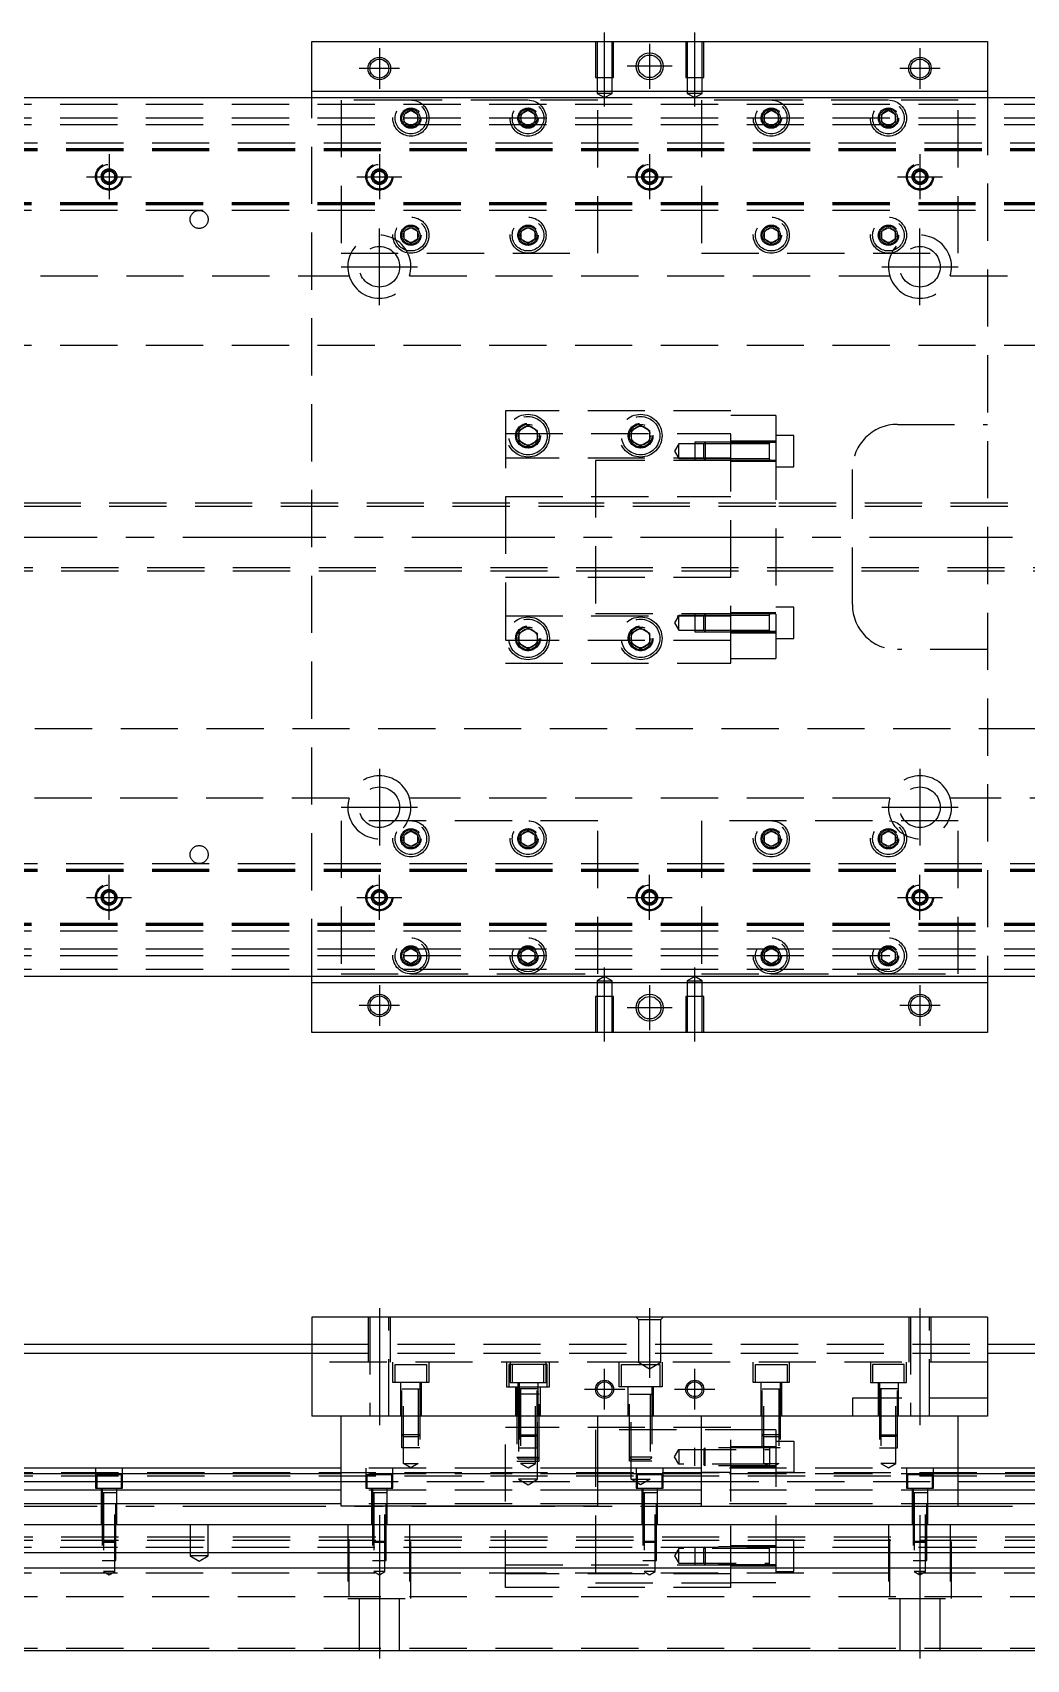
# Model space of a CAD drawing. Extents: x -21 to 843, y -280 to 112.
# Drawn here: x 200 to 420.6, y -249.2 to 112 of the extents above; entities that cross this region are included whole.
import ezdxf

# ---------------------------------------------------------------- set-up
doc = ezdxf.new("R2010")
doc.units = 0
doc.linetypes.add('CENTER', pattern=[50.8, 31.75, -6.35, 6.35, -6.35])
doc.linetypes.add('DASHED', pattern=[19.05, 12.7, -6.35])
doc.layers.get('0').update_dxf_attribs({"linetype": 'CONTINUOUS'})
doc.layers.add('CENTER', color=1, linetype='CENTER')

msp = doc.modelspace()

# ---------------------------------------------------------------- linework, layer by layer
at = {"color": 7, "linetype": 'CONTINUOUS'}
for p, q in [((262, 110), (412, 110)), ((262, 99), (262, 110)), ((412, 110), (412, 99)), ((262, 99), (412, 99)), ((262, 97.5), (262, 99)), ((412, 99), (412, 97.5)), ((671, 97.5), (3, 97.5)), ((3, -97.5), (671, -97.5)), ((262, -99), (262, -97.5)), ((412, -97.5), (412, -99)), ((262, -110), (262, -99)), ((412, -99), (262, -99)), ((412, -99), (412, -110)), ((412, -110), (262, -110)), ((262, -173.2), (262, -195.2)), ((412, -173.2), (262, -173.2)), ((412, -173.2), (412, -195.2)), ((3, -179.2), (262, -179.2)), ((412, -179.2), (671, -179.2)), ((11, -181.2), (262, -181.2)), ((412, -181.2), (663, -181.2)), ((412, -195.2), (262, -195.2)), ((268.5, -215.2), (268.5, -195.2)), ((325.5, -215.2), (325.5, -195.2)), ((348.5, -215.2), (348.5, -195.2)), ((405.5, -215.2), (405.5, -195.2)), ((268.5, -206.7), (17, -206.7)), ((268.5, -207.952272), (17, -207.952272)), ((348.5, -206.7), (325.5, -206.7)), ((348.5, -207.952272), (325.5, -207.952272)), ((657, -206.7), (405.5, -206.7)), ((657, -207.952272), (405.5, -207.952272)), ((17, -209.72668), (268.5, -209.72668)), ((268.5, -211.623076), (17, -211.623076)), ((325.5, -209.72668), (348.5, -209.72668)), ((348.5, -211.623076), (325.5, -211.623076)), ((405.5, -209.72668), (657, -209.72668)), ((657, -211.623076), (405.5, -211.623076)), ((268.5, -214.677372), (17, -214.677372)), ((325.5, -215.2), (268.5, -215.2)), ((348.5, -214.677372), (325.5, -214.677372)), ((348.5, -215.2), (405.5, -215.2)), ((657, -214.677372), (405.5, -214.677372)), ((17, -219.2), (657, -219.2)), ((657, -225.5), (17, -225.5)), ((657, -228.9), (17, -228.9)), ((17, -247.2), (657, -247.2))]:
    msp.add_line(p, q, dxfattribs=at)
at = {"color": 3, "linetype": 'DASHED'}
for p, q in [((325.000006, 110), (325.000006, 102)), ((325.35, 110), (325.35, 102)), ((328.65, 102), (328.65, 110)), ((328.999994, 102), (328.999994, 110)), ((345.000006, 110), (345.000006, 102)), ((345.35, 110), (345.35, 102)), ((348.65, 102), (348.65, 110)), ((348.999994, 102), (348.999994, 110)), ((325.000006, 102), (328.999994, 102)), ((325.35, 102), (325.35, 98.5)), ((328.65, 98.5), (328.65, 102)), ((345.000006, 102), (348.999994, 102)), ((345.35, 102), (345.35, 98.5)), ((348.65, 98.5), (348.65, 102)), ((327, 98.5), (325.35, 98.5)), ((325.35, 98.5), (327, 97.547372)), ((328.65, 98.5), (327, 98.5)), ((327, 97.547372), (328.65, 98.5)), ((347, 98.5), (345.35, 98.5)), ((345.35, 98.5), (347, 97.547372)), ((348.65, 98.5), (347, 98.5)), ((347, 97.547372), (348.65, 98.5)), ((657, 96), (17, 96)), ((262, -97.5), (262, 97.5)), ((284, 97), (268.5, 97)), ((268.5, 97), (268.5, 63)), ((282.5, 93.866026), (284, 94.73205)), ((310, 97), (284, 97)), ((284, 94.73205), (285.5, 93.866026)), ((308.5, 93.866026), (310, 94.73205)), ((325.5, 97), (310, 97)), ((310, 94.73205), (311.5, 93.866026)), ((325.5, 63), (325.5, 97)), ((364, 97), (348.5, 97)), ((348.5, 97), (348.5, 63)), ((362.5, 93.866026), (364, 94.73205)), ((390, 97), (364, 97)), ((364, 94.73205), (365.5, 93.866026)), ((388.5, 93.866026), (390, 94.73205)), ((405.5, 97), (390, 97)), ((390, 94.73205), (391.5, 93.866026)), ((405.5, 63), (405.5, 97)), ((412, 97.5), (412, -97.5)), ((657, 93), (17, 93)), ((657, 91.5), (17, 91.5)), ((282.5, 92.133974), (282.5, 93.866026)), ((284, 91.26795), (282.5, 92.133974)), ((285.5, 92.133974), (284, 91.26795)), ((285.5, 93.866026), (285.5, 92.133974)), ((285.973226, 93.326156), (286, 93)), ((308.5, 92.133974), (308.5, 93.866026)), ((310, 91.26795), (308.5, 92.133974)), ((311.5, 92.133974), (310, 91.26795)), ((311.5, 93.866026), (311.5, 92.133974)), ((311.973226, 93.326156), (312, 93)), ((362.5, 92.133974), (362.5, 93.866026)), ((364, 91.26795), (362.5, 92.133974)), ((365.5, 92.133974), (364, 91.26795)), ((365.5, 93.866026), (365.5, 92.133974)), ((365.973226, 93.326156), (366, 93)), ((388, 93), (388.030168, 93.346066)), ((388.5, 92.133974), (388.5, 93.866026)), ((390, 91.26795), (388.5, 92.133974)), ((391.5, 92.133974), (390, 91.26795)), ((391.5, 93.866026), (391.5, 92.133974)), ((17, 87.5), (657, 87.5)), ((17, 86.247728), (657, 86.247728)), ((17, 86.1147), (657, 86.1147)), ((17, 86.1), (657, 86.1)), ((17, 85.8), (657, 85.8)), ((215.5, 80), (215.52041, 80.24661)), ((215.75, 80.721688), (217, 81.443376)), ((215.75, 79.278312), (215.75, 80.721688)), ((217, 81.443376), (218.25, 80.721688)), ((218.25, 80.721688), (218.25, 79.278312)), ((275.5, 80), (275.516134, 80.21941)), ((275.75, 80.721688), (277, 81.443376)), ((275.75, 79.278312), (275.75, 80.721688)), ((277, 81.443376), (278.25, 80.721688)), ((278.25, 80.721688), (278.25, 79.278312)), ((335.5, 80), (335.52041, 80.24661)), ((335.75, 80.721688), (337, 81.443376)), ((335.75, 79.278312), (335.75, 80.721688)), ((337, 81.443376), (338.25, 80.721688)), ((338.25, 80.721688), (338.25, 79.278312)), ((395.75, 80.721688), (397, 81.443376)), ((395.75, 79.278312), (395.75, 80.721688)), ((397, 81.443376), (398.25, 80.721688)), ((398.25, 80.721688), (398.25, 79.278312)), ((398.477374, 80.25955), (398.5, 80)), ((217, 78.556624), (215.75, 79.278312)), ((218.25, 79.278312), (217, 78.556624)), ((277, 78.556624), (275.75, 79.278312)), ((278.25, 79.278312), (277, 78.556624)), ((337, 78.556624), (335.75, 79.278312)), ((338.25, 79.278312), (337, 78.556624)), ((397, 78.556624), (395.75, 79.278312)), ((398.25, 79.278312), (397, 78.556624)), ((657, 74.2), (17, 74.2)), ((657, 73.9), (17, 73.9)), ((657, 73.8853), (17, 73.8853)), ((657, 73.752272), (17, 73.752272)), ((657, 72.5), (17, 72.5)), ((282.5, 67.866026), (284, 68.73205)), ((284, 68.73205), (285.5, 67.866026)), ((308.5, 67.866026), (310, 68.73205)), ((310, 68.73205), (311.5, 67.866026)), ((362.5, 67.866026), (364, 68.73205)), ((364, 68.73205), (365.5, 67.866026)), ((388.5, 67.866026), (390, 68.73205)), ((390, 68.73205), (391.5, 67.866026)), ((282, 67), (282.030168, 67.346066)), ((282.5, 66.133974), (282.5, 67.866026)), ((284, 65.26795), (282.5, 66.133974)), ((285.5, 66.133974), (284, 65.26795)), ((285.5, 67.866026), (285.5, 66.133974)), ((308, 67), (308.023172, 67.30356)), ((308.5, 66.133974), (308.5, 67.866026)), ((310, 65.26795), (308.5, 66.133974)), ((311.5, 66.133974), (310, 65.26795)), ((311.5, 67.866026), (311.5, 66.133974)), ((362.5, 66.133974), (362.5, 67.866026)), ((364, 65.26795), (362.5, 66.133974)), ((365.5, 66.133974), (364, 65.26795)), ((365.5, 67.866026), (365.5, 66.133974)), ((365.973226, 67.326156), (366, 67)), ((388, 67), (388.030168, 67.346066)), ((388.5, 66.133974), (388.5, 67.866026)), ((390, 65.26795), (388.5, 66.133974)), ((391.5, 66.133974), (390, 65.26795)), ((391.5, 67.866026), (391.5, 66.133974)), ((268.5, 63), (325.5, 63)), ((348.5, 63), (405.5, 63)), ((163.708204, 58), (270.291796, 58)), ((283.708204, 58), (390.291796, 58)), ((403.708204, 58), (510.291796, 58)), ((657, 42.5), (29.1, 42.5)), ((305, 28), (305, -28)), ((355, 28), (305, 28)), ((355, -28), (355, 28)), ((365, 27), (355, 27)), ((365, 27), (365, 20.976176)), ((305, 23), (355, 23)), ((308, 23.6547), (310, 24.809402)), ((308, 21.3453), (308, 23.6547)), ((310, 24.809402), (312, 23.6547)), ((312, 23.6547), (312, 21.3453)), ((312.483582, 22.786038), (312.5, 22.5)), ((332.5, 22.5), (332.52689, 22.865682)), ((333, 23.6547), (335, 24.809402)), ((333, 21.3453), (333, 23.6547)), ((335, 24.809402), (337, 23.6547)), ((337, 23.6547), (337, 21.3453)), ((369, 22.552558), (365, 22.552558)), ((369, 15.552558), (369, 22.552558)), ((392, 25), (412, 25)), ((310, 20.190598), (308, 21.3453)), ((312, 21.3453), (310, 20.190598)), ((335, 20.190598), (333, 21.3453)), ((337, 21.3453), (335, 20.190598)), ((343.5, 20.702558), (342.547372, 19.052558)), ((342.547372, 19.052558), (343.5, 17.402558)), ((343.5, 17.402558), (343.5, 20.702558)), ((347, 20.702558), (343.5, 20.702558)), ((347, 21.052554), (347, 17.052564)), ((349.35, 21.052554), (347, 21.052554)), ((349, 20.702558), (347, 20.702558)), ((349.35, 21.052558), (349, 20.702558)), ((349, 17.402558), (349, 20.702558)), ((355, 20.702558), (349, 20.702558)), ((355, 20.702558), (349, 20.702558)), ((349.35, 21.052558), (349.35, 17.052558)), ((355, 21.052556), (349.35, 21.052558)), ((355, 21.052554), (349.35, 21.052554)), ((365, 21.302558), (355, 21.302558)), ((363.605, 21.052558), (355, 21.052556)), ((365, 20.976176), (355, 20.976176)), ((363.6, 20.702558), (355, 20.702558)), ((365, 21.052558), (363.595, 21.052558)), ((363.6, 17.05324), (363.6, 21.052564)), ((363.6, 20.836098), (363.6, 21.052558)), ((363.6, 21.052558), (363.6, 20.835892)), ((365, 20.976176), (365, -20.976176)), ((355, 17.5), (305, 17.5)), ((325, 17), (325, -17)), ((355, 17), (325, 17)), ((343.5, 17.402558), (347, 17.402558)), ((347, 17.402558), (349, 17.402558)), ((347, 17.052564), (349.35, 17.052564)), ((349, 17.402558), (355, 17.402558)), ((349, 17.402558), (349.35, 17.052558)), ((349, 17.402558), (355, 17.402558)), ((349.35, 17.052564), (355, 17.052564)), ((349.35, 17.052558), (355, 17.052562)), ((355, 17.402558), (363.6, 17.402558)), ((355, 17.052562), (363.605, 17.052558)), ((355, 16.802558), (365, 16.802558)), ((363.595, 17.052558), (365, 17.052558)), ((363.6, 17.269268), (363.6, 17.052558)), ((363.6, 17.052558), (363.6, 17.26902)), ((363.6, 17.052554), (363.6, 17.05324)), ((365, 15.552558), (369, 15.552558)), ((382, -15), (382, 15)), ((325, 7.5), (54, 7.5)), ((305, 9), (355, 9)), ((365, 7.5), (325, 7.5)), ((365, 7.499994), (325, 7.499994)), ((607.005, 7.5), (365, 7.5)), ((325, 6.75), (54, 6.75)), ((365, 6.75), (325, 6.75)), ((365, 6.75), (325, 6.75)), ((607, 6.75), (365, 6.75)), ((54, -6.75), (325, -6.75)), ((325, -6.75), (365, -6.75)), ((325, -6.75), (365, -6.75)), ((365, -6.75), (607, -6.75)), ((54, -7.5), (325, -7.5)), ((355, -9), (305, -9)), ((325, -7.499994), (365, -7.499994)), ((325, -7.5), (365, -7.5)), ((365, -7.5), (607.005, -7.5)), ((305, -17.5), (355, -17.5)), ((325, -17), (355, -17)), ((343.5, -17.402558), (342.547372, -19.052558)), ((343.5, -20.702558), (343.5, -17.402558)), ((347, -17.402558), (343.5, -17.402558)), ((347, -17.052564), (347, -21.052554)), ((349.35, -17.052564), (347, -17.052564)), ((349, -17.402558), (347, -17.402558)), ((349.35, -17.052558), (349, -17.402558)), ((349, -20.702558), (349, -17.402558)), ((355, -17.402558), (349, -17.402558)), ((355, -17.402558), (349, -17.402558)), ((349.35, -17.052558), (349.35, -21.052558)), ((355, -17.052562), (349.35, -17.052558)), ((355, -17.052564), (349.35, -17.052564)), ((365, -16.802558), (355, -16.802558)), ((363.605, -17.052558), (355, -17.052562)), ((363.6, -17.402558), (355, -17.402558)), ((365, -17.052558), (363.595, -17.052558)), ((363.6, -21.051878), (363.6, -17.052554)), ((363.6, -17.26902), (363.6, -17.052558)), ((363.6, -17.052558), (363.6, -17.269226)), ((363.6, -20.836098), (363.6, -17.26902)), ((369, -15.552558), (365, -15.552558)), ((369, -22.552558), (369, -15.552558)), ((308, -21.3453), (310, -20.190598)), ((308, -23.6547), (308, -21.3453)), ((310, -20.190598), (312, -21.3453)), ((312, -21.3453), (312, -23.6547)), ((333, -21.3453), (335, -20.190598)), ((333, -23.6547), (333, -21.3453)), ((335, -20.190598), (337, -21.3453)), ((337, -21.3453), (337, -23.6547)), ((342.547372, -19.052558), (343.5, -20.702558)), ((343.5, -20.702558), (347, -20.702558)), ((347, -20.702558), (349, -20.702558)), ((347, -21.052554), (349.35, -21.052554)), ((349, -20.702558), (355, -20.702558)), ((349, -20.702558), (349.35, -21.052558)), ((349, -20.702558), (355, -20.702558)), ((349.35, -21.052554), (355, -21.052554)), ((349.35, -21.052558), (355, -21.052556)), ((355, -20.702558), (363.6, -20.702558)), ((365, -20.976176), (355, -20.976176)), ((355, -21.052556), (363.605, -21.052558)), ((355, -21.302558), (365, -21.302558)), ((363.595, -21.052558), (365, -21.052558)), ((363.6, -20.83585), (363.6, -21.052558)), ((363.6, -21.052558), (363.6, -20.836098)), ((363.6, -21.052564), (363.6, -21.051878)), ((365, -20.976176), (365, -27)), ((355, -23), (305, -23)), ((307.5, -22.5), (307.534018, -22.088984)), ((310, -24.809402), (308, -23.6547)), ((312, -23.6547), (310, -24.809402)), ((332.5, -22.5), (332.52689, -22.134318)), ((335, -24.809402), (333, -23.6547)), ((337, -23.6547), (335, -24.809402)), ((365, -22.552558), (369, -22.552558)), ((412, -25), (392, -25)), ((305, -28), (355, -28)), ((355, -27), (365, -27)), ((29.1, -42.5), (657, -42.5)), ((270.291796, -58), (163.708204, -58)), ((390.291796, -58), (283.708204, -58)), ((510.291796, -58), (403.708204, -58)), ((268.5, -63), (268.5, -97)), ((325.5, -63), (268.5, -63)), ((325.5, -97), (325.5, -63)), ((405.5, -63), (348.5, -63)), ((348.5, -63), (348.5, -97)), ((405.5, -97), (405.5, -63)), ((282, -67), (282.030168, -66.653934)), ((282.5, -66.133974), (284, -65.26795)), ((282.5, -67.866026), (282.5, -66.133974)), ((284, -68.73205), (282.5, -67.866026)), ((284, -65.26795), (285.5, -66.133974)), ((285.5, -67.866026), (284, -68.73205)), ((285.5, -66.133974), (285.5, -67.866026)), ((308, -67), (308.023172, -66.69644)), ((308.5, -66.133974), (310, -65.26795)), ((308.5, -67.866026), (308.5, -66.133974)), ((310, -68.73205), (308.5, -67.866026)), ((310, -65.26795), (311.5, -66.133974)), ((311.5, -67.866026), (310, -68.73205)), ((311.5, -66.133974), (311.5, -67.866026)), ((362, -67), (362.023172, -66.69644)), ((362.5, -66.133974), (364, -65.26795)), ((362.5, -67.866026), (362.5, -66.133974)), ((364, -68.73205), (362.5, -67.866026)), ((364, -65.26795), (365.5, -66.133974)), ((365.5, -67.866026), (364, -68.73205)), ((365.5, -66.133974), (365.5, -67.866026)), ((388.5, -66.133974), (390, -65.26795)), ((388.5, -67.866026), (388.5, -66.133974)), ((390, -68.73205), (388.5, -67.866026)), ((390, -65.26795), (391.5, -66.133974)), ((391.5, -67.866026), (390, -68.73205)), ((391.5, -66.133974), (391.5, -67.866026)), ((391.973226, -66.673844), (392, -67)), ((17, -72.5), (657, -72.5)), ((17, -73.752272), (657, -73.752272)), ((17, -73.8853), (657, -73.8853)), ((17, -73.9), (657, -73.9)), ((17, -74.2), (657, -74.2)), ((215.75, -79.278312), (217, -78.556624)), ((215.75, -80.721688), (215.75, -79.278312)), ((217, -78.556624), (218.25, -79.278312)), ((218.25, -79.278312), (218.25, -80.721688)), ((275.75, -79.278312), (277, -78.556624)), ((275.75, -80.721688), (275.75, -79.278312)), ((277, -78.556624), (278.25, -79.278312)), ((278.25, -79.278312), (278.25, -80.721688)), ((335.75, -79.278312), (337, -78.556624)), ((335.75, -80.721688), (335.75, -79.278312)), ((337, -78.556624), (338.25, -79.278312)), ((338.25, -79.278312), (338.25, -80.721688)), ((395.75, -79.278312), (397, -78.556624)), ((395.75, -80.721688), (395.75, -79.278312)), ((397, -78.556624), (398.25, -79.278312)), ((398.25, -79.278312), (398.25, -80.721688)), ((215.5, -80), (215.52041, -79.75339)), ((217, -81.443376), (215.75, -80.721688)), ((218.25, -80.721688), (217, -81.443376)), ((277, -81.443376), (275.75, -80.721688)), ((278.25, -80.721688), (277, -81.443376)), ((278.477374, -79.74045), (278.5, -80)), ((335.5, -80), (335.52041, -79.75339)), ((337, -81.443376), (335.75, -80.721688)), ((338.25, -80.721688), (337, -81.443376)), ((397, -81.443376), (395.75, -80.721688)), ((398.25, -80.721688), (397, -81.443376)), ((398.477374, -79.74045), (398.5, -80)), ((657, -85.8), (17, -85.8)), ((657, -86.1), (17, -86.1)), ((657, -86.1147), (17, -86.1147)), ((657, -86.247728), (17, -86.247728)), ((657, -87.5), (17, -87.5)), ((657, -91.5), (17, -91.5)), ((657, -93), (17, -93)), ((282, -93), (282.030168, -92.653934)), ((282.5, -92.133974), (284, -91.26795)), ((282.5, -93.866026), (282.5, -92.133974)), ((284, -94.73205), (282.5, -93.866026)), ((284, -91.26795), (285.5, -92.133974)), ((285.5, -93.866026), (284, -94.73205)), ((285.5, -92.133974), (285.5, -93.866026)), ((308.5, -92.133974), (310, -91.26795)), ((308.5, -93.866026), (308.5, -92.133974)), ((310, -94.73205), (308.5, -93.866026)), ((310, -91.26795), (311.5, -92.133974)), ((311.5, -93.866026), (310, -94.73205)), ((311.5, -92.133974), (311.5, -93.866026)), ((311.973226, -92.673844), (312, -93)), ((362, -93), (362.023172, -92.69644)), ((362.5, -92.133974), (364, -91.26795)), ((362.5, -93.866026), (362.5, -92.133974)), ((364, -94.73205), (362.5, -93.866026)), ((364, -91.26795), (365.5, -92.133974)), ((365.5, -93.866026), (364, -94.73205)), ((365.5, -92.133974), (365.5, -93.866026)), ((388.5, -92.133974), (390, -91.26795)), ((388.5, -93.866026), (388.5, -92.133974)), ((390, -94.73205), (388.5, -93.866026)), ((390, -91.26795), (391.5, -92.133974)), ((391.5, -93.866026), (390, -94.73205)), ((391.5, -92.133974), (391.5, -93.866026)), ((391.973226, -92.673844), (392, -93)), ((657, -96), (17, -96)), ((268.5, -97), (284, -97)), ((284, -97), (310, -97)), ((310, -97), (325.5, -97)), ((348.5, -97), (364, -97)), ((364, -97), (390, -97)), ((390, -97), (405.5, -97)), ((327, -97.547372), (325.35, -98.5)), ((325.35, -98.5), (327, -98.5)), ((325.35, -98.5), (325.35, -102)), ((328.65, -98.5), (327, -97.547372)), ((327, -98.5), (328.65, -98.5)), ((328.65, -102), (328.65, -98.5)), ((347, -97.547372), (345.35, -98.5)), ((345.35, -98.5), (347, -98.5)), ((345.35, -98.5), (345.35, -102)), ((348.65, -98.5), (347, -97.547372)), ((347, -98.5), (348.65, -98.5)), ((348.65, -102), (348.65, -98.5)), ((328.999994, -102), (325.000006, -102)), ((325.000006, -102), (325.000006, -110)), ((325.35, -102), (325.35, -110)), ((328.65, -110), (328.65, -102)), ((328.999994, -110), (328.999994, -102)), ((348.999994, -102), (345.000006, -102)), ((345.000006, -102), (345.000006, -110)), ((345.35, -102), (345.35, -110)), ((348.65, -110), (348.65, -102)), ((348.999994, -110), (348.999994, -102)), ((274.500006, -173.2), (274.500006, -183.2)), ((274.9, -173.2), (274.9, -195.2)), ((279.1, -195.2), (279.1, -173.2)), ((279.499994, -183.2), (279.499994, -173.2)), ((334.5, -173.7), (334, -173.2)), ((339.5, -173.7), (340, -173.2)), ((394.500006, -173.2), (394.500006, -183.2)), ((394.9, -173.2), (394.9, -195.2)), ((399.1, -195.2), (399.1, -173.2)), ((399.499994, -183.2), (399.499994, -173.2)), ((334.5, -173.7), (334.5, -183.2)), ((334.5, -173.7), (339.5, -173.7)), ((339.5, -183.2), (339.5, -173.7)), ((262, -179.2), (412, -179.2)), ((262, -181.2), (412, -181.2)), ((412, -183.2), (262, -183.2)), ((280, -187.7), (280, -183.2)), ((280.5, -183.7), (287.5, -183.7)), ((280.5, -187.7), (280.5, -183.7)), ((287.5, -183.7), (287.5, -187.7)), ((288, -183.2), (288, -187.7)), ((305.25, -183.2), (305.25, -188.7)), ((306.5, -183.7), (305.75, -183.7)), ((305.75, -183.7), (305.75, -188.7)), ((306, -183.2), (306, -187.7)), ((313.5, -183.7), (306.5, -183.7)), ((306.5, -183.7), (306.5, -187.7)), ((313.5, -183.7), (306.5, -183.7)), ((313.5, -187.7), (313.5, -183.7)), ((314.25, -183.7), (313.5, -183.7)), ((314, -187.7), (314, -183.2)), ((314.25, -188.7), (314.25, -183.7)), ((314.75, -188.7), (314.75, -183.2)), ((330.25, -188.7), (330.25, -183.2)), ((330.75, -183.7), (331.5, -183.7)), ((330.75, -188.7), (330.75, -183.7)), ((331.5, -183.7), (338.5, -183.7)), ((339.5, -183.2), (334.5, -183.2)), ((334.5, -183.2), (337, -184.643376)), ((337, -184.643376), (339.5, -183.2)), ((338.5, -183.7), (339.25, -183.7)), ((339.25, -183.7), (339.25, -188.7)), ((339.75, -183.2), (339.75, -188.7)), ((360, -187.7), (360, -183.2)), ((360.5, -183.7), (367.5, -183.7)), ((360.5, -187.7), (360.5, -183.7)), ((367.5, -183.7), (367.5, -187.7)), ((368, -183.2), (368, -187.7)), ((386, -183.2), (386, -187.7)), ((393.5, -183.7), (386.5, -183.7)), ((386.5, -183.7), (386.5, -187.7)), ((393.5, -187.7), (393.5, -183.7)), ((394, -187.7), (394, -183.2)), ((288, -187.7), (280, -187.7)), ((281.75, -195.2), (281.75, -187.7)), ((282.000006, -202.2), (281.999986, -187.7)), ((286.000014, -187.7), (285.999994, -202.2)), ((286.25, -187.7), (286.25, -195.2)), ((306, -187.7), (314, -187.7)), ((307.75, -187.7), (307.75, -195.2)), ((307.999986, -187.7), (308.000006, -202.2)), ((311.999994, -202.2), (312.000014, -187.7)), ((312.25, -195.2), (312.25, -187.7)), ((368, -187.7), (360, -187.7)), ((361.75, -195.2), (361.75, -187.7)), ((362.000006, -202.2), (361.999986, -187.7)), ((366.000014, -187.7), (365.999994, -202.2)), ((366.25, -187.7), (366.25, -195.2)), ((386, -187.7), (394, -187.7)), ((387.75, -187.7), (387.75, -195.2)), ((387.999986, -187.7), (388.000006, -202.2)), ((391.999994, -202.2), (392.000014, -187.7)), ((392.25, -195.2), (392.25, -187.7)), ((281.999994, -189.1), (286.000006, -189.1)), ((282.35, -205.7), (282.35, -189.1)), ((285.65, -189.1), (285.65, -205.7)), ((305.25, -188.7), (314.75, -188.7)), ((307.25, -188.7), (307.25, -195.2)), ((312.500006, -190.3), (307.499994, -190.3)), ((307.500006, -188.7), (307.500006, -205.2)), ((307.9, -190.3), (307.9, -209.2)), ((312.000006, -189.1), (307.999994, -189.1)), ((308.35, -189.1), (308.35, -205.7)), ((311.65, -205.7), (311.65, -189.1)), ((312.1, -209.2), (312.1, -190.3)), ((312.499994, -205.2), (312.499994, -188.7)), ((312.75, -195.2), (312.75, -188.7)), ((339.75, -188.7), (330.25, -188.7)), ((332.25, -195.2), (332.25, -188.7)), ((332.499994, -190.3), (337.500006, -190.3)), ((332.500006, -205.2), (332.500006, -188.7)), ((332.9, -209.2), (332.9, -190.3)), ((337.1, -190.3), (337.1, -209.2)), ((337.499994, -188.7), (337.499994, -205.2)), ((337.75, -188.7), (337.75, -195.2)), ((361.999994, -189.1), (366.000006, -189.1)), ((362.35, -205.7), (362.35, -189.1)), ((365.65, -189.1), (365.65, -205.7)), ((382, -191.2), (382, -195.2)), ((412, -191.2), (382, -191.2)), ((392.000006, -189.1), (387.999994, -189.1)), ((388.35, -189.1), (388.35, -205.7)), ((391.65, -205.7), (391.65, -189.1)), ((305, -233.2), (305, -195.2)), ((355, -197.7), (305, -197.7)), ((362, -198.2), (325, -198.2)), ((325, -198.2), (325, -232.2)), ((355, -233.2), (355, -195.2)), ((355, -232.2), (355, -198.2)), ((362.35, -198.2), (362, -198.2)), ((365, -198.2), (362.35, -198.2)), ((365, -198.2), (365, -232.2)), ((286, -199.35), (282, -199.35)), ((282.35, -199.7), (282, -199.35)), ((285.999994, -202.2), (282.000006, -202.2)), ((282.35, -199.7), (285.65, -199.7)), ((286, -199.35), (285.65, -199.7)), ((308, -199.35), (312, -199.35)), ((308, -199.35), (308.35, -199.7)), ((308.000006, -202.2), (311.999994, -202.2)), ((311.65, -199.7), (308.35, -199.7)), ((311.65, -199.7), (312, -199.35)), ((365, -202.199975), (347, -202.200006)), ((347, -206.199994), (347, -202.200006)), ((349, -202.55), (349.35, -202.2)), ((349.35, -204.9), (349.35, -202.2)), ((355, -201.95), (365, -201.95)), ((366, -199.35), (362, -199.35)), ((362.35, -199.7), (362, -199.35)), ((365.999994, -202.2), (362.000006, -202.2)), ((362.35, -199.7), (365.65, -199.7)), ((363.6, -202.199994), (363.6, -206.200006)), ((365, -200.7), (369, -200.7)), ((366, -199.35), (365.65, -199.7)), ((369, -200.7), (369, -207.7)), ((388, -199.35), (392, -199.35)), ((388, -199.35), (388.35, -199.7)), ((388.000006, -202.2), (391.999994, -202.2)), ((391.65, -199.7), (388.35, -199.7)), ((391.65, -199.7), (392, -199.35)), ((282.35, -205.7), (285.65, -205.7)), ((284, -206.652628), (282.35, -205.7)), ((285.65, -205.7), (284, -206.652628)), ((307.5, -204.3), (312.5, -204.3)), ((307.5, -204.3), (307.9, -204.7)), ((307.500006, -205.2), (312.499994, -205.2)), ((312.1, -204.7), (307.9, -204.7)), ((311.65, -205.7), (308.35, -205.7)), ((308.35, -205.7), (310, -206.652628)), ((310, -206.652628), (311.65, -205.7)), ((312.1, -204.7), (312.5, -204.3)), ((337.5, -204.3), (332.5, -204.3)), ((332.9, -204.7), (332.5, -204.3)), ((337.499994, -205.2), (332.500006, -205.2)), ((332.9, -204.7), (337.1, -204.7)), ((337.5, -204.3), (337.1, -204.7)), ((342.547372, -204.2), (343.5, -202.55)), ((343.5, -205.85), (342.547372, -204.2)), ((343.5, -202.55), (343.5, -205.85)), ((343.5, -202.55), (363.6, -202.55)), ((363.6, -205.85), (343.5, -205.85)), ((349, -202.55), (349, -204.9)), ((349, -204.9), (349, -205.85)), ((349.35, -206.2), (349, -205.85)), ((349.35, -206.2), (349.35, -204.9)), ((362.35, -205.7), (365.65, -205.7)), ((364, -206.652628), (362.35, -205.7)), ((365.65, -205.7), (364, -206.652628)), ((391.65, -205.7), (388.35, -205.7)), ((388.35, -205.7), (390, -206.652628)), ((390, -206.652628), (391.65, -205.7)), ((54, -207.699332), (607.005, -207.699332)), ((54, -208.449332), (607, -208.449332)), ((214, -206.7), (214, -211.2)), ((219.75, -208.2), (214.25, -208.2)), ((214.25, -208.2), (214.25, -211.2)), ((219.75, -211.2), (219.75, -208.2)), ((220, -211.2), (220, -206.7)), ((325.5, -206.7), (268.5, -206.7)), ((325.5, -207.952272), (268.5, -207.952272)), ((274, -206.7), (274, -211.2)), ((279.75, -208.2), (274.25, -208.2)), ((274.25, -208.2), (274.25, -211.2)), ((279.75, -211.2), (279.75, -208.2)), ((280, -211.2), (280, -206.7)), ((312.1, -209.2), (307.9, -209.2)), ((307.9, -209.2), (310, -210.412436)), ((310, -210.412436), (312.1, -209.2)), ((332.9, -209.2), (337.1, -209.2)), ((335, -210.412436), (332.9, -209.2)), ((334, -206.7), (334, -211.2)), ((339.75, -208.2), (334.25, -208.2)), ((334.25, -208.2), (334.25, -211.2)), ((337.1, -209.2), (335, -210.412436)), ((339.75, -211.2), (339.75, -208.2)), ((340, -211.2), (340, -206.7)), ((365, -206.200025), (347, -206.199994)), ((405.5, -206.7), (348.5, -206.7)), ((355, -207.700006), (348.5, -207.700006)), ((405.5, -207.952272), (348.5, -207.952272)), ((365, -206.45), (355, -206.45)), ((365, -207.7), (369, -207.7)), ((369, -207.7), (365, -207.7)), ((394, -206.7), (394, -211.2)), ((399.75, -208.2), (394.25, -208.2)), ((394.25, -208.2), (394.25, -211.2)), ((399.75, -211.2), (399.75, -208.2)), ((400, -211.2), (400, -206.7)), ((214, -211.2), (220, -211.2)), ((215.25, -211.2), (215.25, -219.2)), ((218.500006, -212.2), (215.499994, -212.2)), ((215.500006, -211.2), (215.500006, -227.2)), ((215.75, -212.2), (215.75, -229.7)), ((218.25, -229.7), (218.25, -212.2)), ((218.499994, -227.2), (218.499994, -211.2)), ((218.75, -219.2), (218.75, -211.2)), ((268.5, -209.72668), (325.5, -209.72668)), ((325.5, -211.623076), (268.5, -211.623076)), ((274, -211.2), (280, -211.2)), ((275.25, -211.2), (275.25, -219.2)), ((278.500006, -212.2), (275.499994, -212.2)), ((275.500006, -211.2), (275.500006, -227.2)), ((275.75, -212.2), (275.75, -229.7)), ((278.25, -229.7), (278.25, -212.2)), ((278.499994, -227.2), (278.499994, -211.2)), ((278.75, -219.2), (278.75, -211.2)), ((334, -211.2), (340, -211.2)), ((335.25, -211.2), (335.25, -219.2)), ((338.500006, -212.2), (335.499994, -212.2)), ((335.500006, -211.2), (335.500006, -227.2)), ((335.75, -212.2), (335.75, -229.7)), ((338.25, -229.7), (338.25, -212.2)), ((338.499994, -227.2), (338.499994, -211.2)), ((338.75, -219.2), (338.75, -211.2)), ((348.5, -209.72668), (405.5, -209.72668)), ((405.5, -211.623076), (348.5, -211.623076)), ((394, -211.2), (400, -211.2)), ((395.25, -211.2), (395.25, -219.2)), ((398.500006, -212.2), (395.499994, -212.2)), ((395.500006, -211.2), (395.500006, -227.2)), ((395.75, -212.2), (395.75, -229.7)), ((398.25, -229.7), (398.25, -212.2)), ((398.499994, -227.2), (398.499994, -211.2)), ((398.75, -219.2), (398.75, -211.2)), ((325.5, -214.677372), (268.5, -214.677372)), ((405.5, -214.677372), (348.5, -214.677372)), ((235, -219.2), (235, -226.2)), ((239, -226.2), (239, -219.2)), ((270, -219.2), (270, -235.7)), ((270.291796, -235.2), (270.291796, -219.2)), ((283.708204, -219.2), (283.708204, -235.2)), ((284, -235.7), (284, -219.2)), ((390, -219.2), (390, -235.7)), ((390.291796, -235.2), (390.291796, -219.2)), ((403.708204, -219.2), (403.708204, -235.2)), ((404, -235.7), (404, -219.2)), ((54, -221.95), (607, -221.95)), ((54, -222.7), (607.005, -222.7)), ((215.5, -222.95), (218.5, -222.95)), ((215.5, -222.95), (215.75, -223.2)), ((218.25, -223.2), (215.75, -223.2)), ((218.25, -223.2), (218.5, -222.95)), ((275.5, -222.95), (278.5, -222.95)), ((275.5, -222.95), (275.75, -223.2)), ((278.25, -223.2), (275.75, -223.2)), ((278.25, -223.2), (278.5, -222.95)), ((335.5, -222.95), (338.5, -222.95)), ((335.5, -222.95), (335.75, -223.2)), ((338.25, -223.2), (335.75, -223.2)), ((338.25, -223.2), (338.5, -222.95)), ((369, -222.7), (365, -222.7)), ((369, -229.7), (369, -222.7)), ((395.5, -222.95), (398.5, -222.95)), ((395.5, -222.95), (395.75, -223.2)), ((398.25, -223.2), (395.75, -223.2)), ((398.25, -223.2), (398.5, -222.95)), ((657, -224.35), (17, -224.35)), ((215.500006, -227.2), (218.499994, -227.2)), ((239, -226.2), (235, -226.2)), ((235, -226.2), (237, -227.3547)), ((237, -227.3547), (239, -226.2)), ((275.500006, -227.2), (278.499994, -227.2)), ((335.500006, -227.2), (338.499994, -227.2)), ((343.5, -224.55), (342.547372, -226.2)), ((342.547372, -226.2), (343.5, -227.85)), ((343.5, -227.85), (343.5, -224.55)), ((363.6, -224.55), (343.5, -224.55)), ((365, -224.199975), (347, -224.200006)), ((347, -224.200006), (347, -228.199994)), ((349.35, -224.2), (349, -224.55)), ((349, -225.5), (349, -224.55)), ((349, -227.85), (349, -225.5)), ((349.35, -224.2), (349.35, -225.5)), ((349.35, -225.5), (349.35, -228.2)), ((365, -223.95), (355, -223.95)), ((363.6, -228.200006), (363.6, -224.199994)), ((395.500006, -227.2), (398.499994, -227.2)), ((657, -230.05), (17, -230.05)), ((218.25, -229.7), (215.75, -229.7)), ((215.75, -229.7), (217, -230.421688)), ((217, -230.421688), (218.25, -229.7)), ((278.25, -229.7), (275.75, -229.7)), ((275.75, -229.7), (277, -230.421688)), ((277, -230.421688), (278.25, -229.7)), ((305, -228.2), (355, -228.2)), ((355, -230.208332), (305, -230.208332)), ((338.25, -229.7), (335.75, -229.7)), ((335.75, -229.7), (337, -230.421688)), ((337, -230.421688), (338.25, -229.7)), ((343.5, -227.85), (363.6, -227.85)), ((365, -228.200025), (347, -228.199994)), ((349, -227.85), (349.35, -228.2)), ((355, -228.45), (365, -228.45)), ((365, -229.7), (369, -229.7)), ((398.25, -229.7), (395.75, -229.7)), ((395.75, -229.7), (397, -230.421688)), ((397, -230.421688), (398.25, -229.7)), ((355, -233.2), (305, -233.2)), ((325, -232.2), (355, -232.2)), ((365, -232.2), (355, -232.2)), ((17, -235.2), (657, -235.2)), ((270, -235.7), (284, -235.7)), ((272.5, -235.7), (272.5, -247.2)), ((281.5, -247.2), (281.5, -235.7)), ((390, -235.7), (404, -235.7)), ((392.5, -235.7), (392.5, -247.2)), ((401.5, -247.2), (401.5, -235.7)), ((17, -246.7), (657, -246.7))]:
    msp.add_line(p, q, dxfattribs=at)
at = {"color": 3, "linetype": 'CONTINUOUS'}
for centre, radius in [((277, 104), 2.5), ((397, 104), 2.5), ((277, -104), 2.5), ((397, -104), 2.5), ((327, -189.2), 2), ((347, -189.2), 2)]:
    msp.add_circle(centre, radius, dxfattribs=at)
at = {"color": 7, "linetype": 'CONTINUOUS'}
for centre, radius in [((277, 104), 2.1), ((337, 104.5), 3), ((337, 104.5), 2.5), ((397, 104), 2.1), ((397, 80), 1.25), ((277, -104), 2.1), ((337, -104.5), 3), ((337, -104.5), 2.5), ((397, -104), 2.1), ((327, -189.2), 1.65), ((347, -189.2), 1.65)]:
    msp.add_circle(centre, radius, dxfattribs=at)
at = {"color": 3, "linetype": 'DASHED'}
for centre, radius in [((284, 93), 4), ((284, 93), 3.5), ((284, 93), 2.25), ((284, 93), 2), ((310, 93), 4), ((310, 93), 3.5), ((310, 93), 2.25), ((310, 93), 2), ((364, 93), 4), ((364, 93), 3.5), ((364, 93), 2.25), ((364, 93), 2), ((390, 93), 4), ((390, 93), 3.5), ((390, 93), 2.25), ((390, 93), 2), ((217, 80), 3), ((217, 80), 2.75), ((217, 80), 1.75), ((217, 80), 1.5), ((217, 80), 1.25), ((277, 80), 3), ((277, 80), 2.75), ((277, 80), 1.75), ((277, 80), 1.5), ((277, 80), 1.25), ((337, 80), 3), ((337, 80), 2.75), ((337, 80), 1.75), ((337, 80), 1.5), ((337, 80), 1.25), ((397, 80), 3), ((397, 80), 2.75), ((397, 80), 1.75), ((397, 80), 1.5), ((237, 70.5), 2), ((284, 67), 4), ((284, 67), 3.5), ((284, 67), 2.25), ((284, 67), 2), ((284, 67), 1.65), ((310, 67), 4), ((310, 67), 3.5), ((310, 67), 2.25), ((310, 67), 2), ((310, 67), 1.65), ((364, 67), 4), ((364, 67), 3.5), ((364, 67), 2.25), ((364, 67), 2), ((364, 67), 1.65), ((390, 67), 4), ((390, 67), 3.5), ((390, 67), 2.25), ((390, 67), 2), ((390, 67), 1.65), ((277, 60), 4.5), ((397, 60), 4.5), ((310, 22.5), 4.75), ((310, 22.5), 4.25), ((335, 22.5), 4.75), ((335, 22.5), 4.25), ((310, 22.5), 2.75), ((310, 22.5), 2.5), ((310, 22.5), 2.1), ((335, 22.5), 2.75), ((335, 22.5), 2.5), ((335, 22.5), 2.1), ((310, -22.5), 4.75), ((335, -22.5), 4.75), ((310, -22.5), 4.25), ((310, -22.5), 2.75), ((310, -22.5), 2.5), ((310, -22.5), 2.1), ((335, -22.5), 4.25), ((335, -22.5), 2.75), ((335, -22.5), 2.5), ((335, -22.5), 2.1), ((277, -60), 4.5), ((397, -60), 4.5), ((284, -67), 4), ((284, -67), 3.5), ((284, -67), 2.25), ((284, -67), 2), ((310, -67), 4), ((310, -67), 3.5), ((310, -67), 2.25), ((310, -67), 2), ((364, -67), 4), ((364, -67), 3.5), ((364, -67), 2.25), ((364, -67), 2), ((390, -67), 4), ((390, -67), 3.5), ((390, -67), 2.25), ((390, -67), 2), ((237, -70.5), 2), ((284, -67), 1.65), ((310, -67), 1.65), ((364, -67), 1.65), ((390, -67), 1.65), ((217, -80), 3), ((217, -80), 2.75), ((217, -80), 1.75), ((217, -80), 1.5), ((217, -80), 1.25), ((277, -80), 3), ((277, -80), 2.75), ((277, -80), 1.75), ((277, -80), 1.5), ((277, -80), 1.25), ((337, -80), 3), ((337, -80), 2.75), ((337, -80), 1.75), ((337, -80), 1.5), ((337, -80), 1.25), ((397, -80), 3), ((397, -80), 2.75), ((397, -80), 1.75), ((397, -80), 1.5), ((397, -80), 1.25), ((284, -93), 4), ((284, -93), 3.5), ((310, -93), 4), ((310, -93), 3.5), ((364, -93), 4), ((364, -93), 3.5), ((390, -93), 4), ((390, -93), 3.5), ((284, -93), 2.25), ((284, -93), 2), ((310, -93), 2.25), ((310, -93), 2), ((364, -93), 2.25), ((364, -93), 2), ((390, -93), 2.25), ((390, -93), 2)]:
    msp.add_circle(centre, radius, dxfattribs=at)
for centre, radius, start, end in [((284, 93), 1.65, 144.619977, 155.380023), ((284, 93), 1.65, 95.380023, 144.619977), ((284, 93), 1.65, 84.619977, 95.380023), ((284, 93), 1.65, 35.380023, 84.619977), ((284, 93), 1.65, 24.619977, 35.380023), ((310, 93), 1.65, 144.619977, 155.380023), ((310, 93), 1.65, 95.380023, 144.619977), ((310, 93), 1.65, 84.619977, 95.380023), ((310, 93), 1.65, 35.380023, 84.619977), ((310, 93), 1.65, 24.619977, 35.380023), ((364, 93), 1.65, 144.619977, 155.380023), ((364, 93), 1.65, 95.380023, 144.619977), ((364, 93), 1.65, 84.619977, 95.380023), ((364, 93), 1.65, 35.380023, 84.619977), ((364, 93), 1.65, 24.619977, 35.380023), ((390, 93), 1.65, 144.619977, 155.380023), ((390, 93), 1.65, 95.380023, 144.619977), ((390, 93), 1.65, 84.619977, 95.380023), ((390, 93), 1.65, 35.380023, 84.619977), ((390, 93), 1.65, 24.619977, 35.380023), ((284, 93), 1.65, 155.380023, 180), ((284, 93), 1.65, 180, 204.619977), ((284, 93), 1.65, 204.619977, 215.380023), ((284, 93), 1.65, 215.380023, 264.619977), ((284, 93), 1.65, 264.619977, 275.380023), ((284, 93), 1.65, 275.380023, 324.619977), ((284, 93), 1.65, 324.619977, 335.380023), ((284, 93), 1.65, 335.380023, 24.619977), ((310, 93), 1.65, 155.380023, 180), ((310, 93), 1.65, 180, 204.619977), ((310, 93), 1.65, 204.619977, 215.380023), ((310, 93), 1.65, 215.380023, 264.619977), ((310, 93), 1.65, 264.619977, 275.380023), ((310, 93), 1.65, 275.380023, 324.619977), ((310, 93), 1.65, 324.619977, 335.380023), ((310, 93), 1.65, 335.380023, 24.619977), ((364, 93), 1.65, 155.380023, 180), ((364, 93), 1.65, 180, 204.619977), ((364, 93), 1.65, 204.619977, 215.380023), ((364, 93), 1.65, 215.380023, 264.619977), ((364, 93), 1.65, 264.619977, 275.380023), ((364, 93), 1.65, 275.380023, 324.619977), ((364, 93), 1.65, 324.619977, 335.380023), ((364, 93), 1.65, 335.380023, 24.619977), ((390, 93), 1.65, 155.380023, 180), ((390, 93), 1.65, 180, 204.619977), ((390, 93), 1.65, 204.619977, 215.380023), ((390, 93), 1.65, 215.380023, 264.619977), ((390, 93), 1.65, 264.619977, 275.380023), ((390, 93), 1.65, 275.380023, 324.619977), ((390, 93), 1.65, 324.619977, 335.380023), ((390, 93), 1.65, 335.380023, 24.619977), ((277, 60), 7, 343.39845, 196.60155), ((397, 60), 7, 343.39845, 196.60155), ((277, 60), 7, 196.60155, 343.39845), ((397, 60), 7, 196.60155, 343.39845), ((392, 15), 10, 90, 180), ((392, -15), 10, 180, 270), ((277, -60), 7, 16.60155, 163.39845), ((397, -60), 7, 16.60155, 163.39845), ((277, -60), 7, 163.39845, 16.60155), ((397, -60), 7, 163.39845, 16.60155), ((284, -93), 1.65, 155.380023, 180), ((284, -93), 1.65, 180, 204.619977), ((284, -93), 1.65, 144.619977, 155.380023), ((284, -93), 1.65, 204.619977, 215.380023), ((284, -93), 1.65, 95.380023, 144.619977), ((284, -93), 1.65, 84.619977, 95.380023), ((284, -93), 1.65, 35.380023, 84.619977), ((284, -93), 1.65, 24.619977, 35.380023), ((284, -93), 1.65, 324.619977, 335.380023), ((284, -93), 1.65, 335.380023, 24.619977), ((310, -93), 1.65, 155.380023, 180), ((310, -93), 1.65, 180, 204.619977), ((310, -93), 1.65, 144.619977, 155.380023), ((310, -93), 1.65, 204.619977, 215.380023), ((310, -93), 1.65, 95.380023, 144.619977), ((310, -93), 1.65, 84.619977, 95.380023), ((310, -93), 1.65, 35.380023, 84.619977), ((310, -93), 1.65, 24.619977, 35.380023), ((310, -93), 1.65, 324.619977, 335.380023), ((310, -93), 1.65, 335.380023, 24.619977), ((364, -93), 1.65, 155.380023, 180), ((364, -93), 1.65, 180, 204.619977), ((364, -93), 1.65, 144.619977, 155.380023), ((364, -93), 1.65, 204.619977, 215.380023), ((364, -93), 1.65, 95.380023, 144.619977), ((364, -93), 1.65, 84.619977, 95.380023), ((364, -93), 1.65, 35.380023, 84.619977), ((364, -93), 1.65, 24.619977, 35.380023), ((364, -93), 1.65, 324.619977, 335.380023), ((364, -93), 1.65, 335.380023, 24.619977), ((390, -93), 1.65, 155.380023, 180), ((390, -93), 1.65, 180, 204.619977), ((390, -93), 1.65, 144.619977, 155.380023), ((390, -93), 1.65, 204.619977, 215.380023), ((390, -93), 1.65, 95.380023, 144.619977), ((390, -93), 1.65, 84.619977, 95.380023), ((390, -93), 1.65, 35.380023, 84.619977), ((390, -93), 1.65, 24.619977, 35.380023), ((390, -93), 1.65, 324.619977, 335.380023), ((390, -93), 1.65, 335.380023, 24.619977), ((284, -93), 1.65, 215.380023, 264.619977), ((284, -93), 1.65, 264.619977, 275.380023), ((284, -93), 1.65, 275.380023, 324.619977), ((310, -93), 1.65, 215.380023, 264.619977), ((310, -93), 1.65, 264.619977, 275.380023), ((310, -93), 1.65, 275.380023, 324.619977), ((364, -93), 1.65, 215.380023, 264.619977), ((364, -93), 1.65, 264.619977, 275.380023), ((364, -93), 1.65, 275.380023, 324.619977), ((390, -93), 1.65, 215.380023, 264.619977), ((390, -93), 1.65, 264.619977, 275.380023), ((390, -93), 1.65, 275.380023, 324.619977)]:
    msp.add_arc(centre, radius, start, end, dxfattribs=at)
at = {"layer": 'CENTER', "color": 1, "linetype": 'CENTER'}
for p, q in [((327, 95.547372), (327, 112)), ((347, 95.547372), (347, 112)), ((277, 108.5), (277, 99.5)), ((337, 109.5), (337, 99.5)), ((397, 108.5), (397, 99.5)), ((281.5, 104), (272.5, 104)), ((342, 104.5), (332, 104.5)), ((401.5, 104), (392.5, 104)), ((217, 85), (217, 75)), ((277, 85), (277, 75)), ((337, 85), (337, 75)), ((397, 85), (397, 75)), ((212, 80), (222, 80)), ((272, 80), (282, 80)), ((332, 80), (342, 80)), ((392, 80), (402, 80)), ((277, 51.5), (277, 68.5)), ((397, 51.5), (397, 68.5)), ((268.5, 60), (285.5, 60)), ((388.5, 60), (405.5, 60)), ((-20.607194, 0), (707.569477, 0)), ((277, -51.5), (277, -68.5)), ((397, -51.5), (397, -68.5)), ((268.5, -60), (285.5, -60)), ((388.5, -60), (405.5, -60)), ((217, -85), (217, -75)), ((277, -85), (277, -75)), ((337, -85), (337, -75)), ((397, -85), (397, -75)), ((212, -80), (222, -80)), ((272, -80), (282, -80)), ((332, -80), (342, -80)), ((392, -80), (402, -80)), ((327, -112), (327, -95.547372)), ((347, -112), (347, -95.547372)), ((277, -99.5), (277, -108.5)), ((337, -99.5), (337, -109.5)), ((397, -99.5), (397, -108.5)), ((281.5, -104), (272.5, -104)), ((342, -104.5), (332, -104.5)), ((401.5, -104), (392.5, -104)), ((277, -171.2), (277, -197.2)), ((337, -171.2), (337, -186.643376)), ((397, -171.2), (397, -197.2)), ((327, -193.7), (327, -184.7)), ((347, -193.7), (347, -184.7)), ((322.5, -189.2), (331.5, -189.2)), ((342.5, -189.2), (351.5, -189.2)), ((-20.607194, -215.2), (707.569477, -215.2)), ((277, -217.2), (277, -249.2)), ((397, -217.2), (397, -249.2))]:
    msp.add_line(p, q, dxfattribs=at)

doc.saveas('drawing.dxf')
